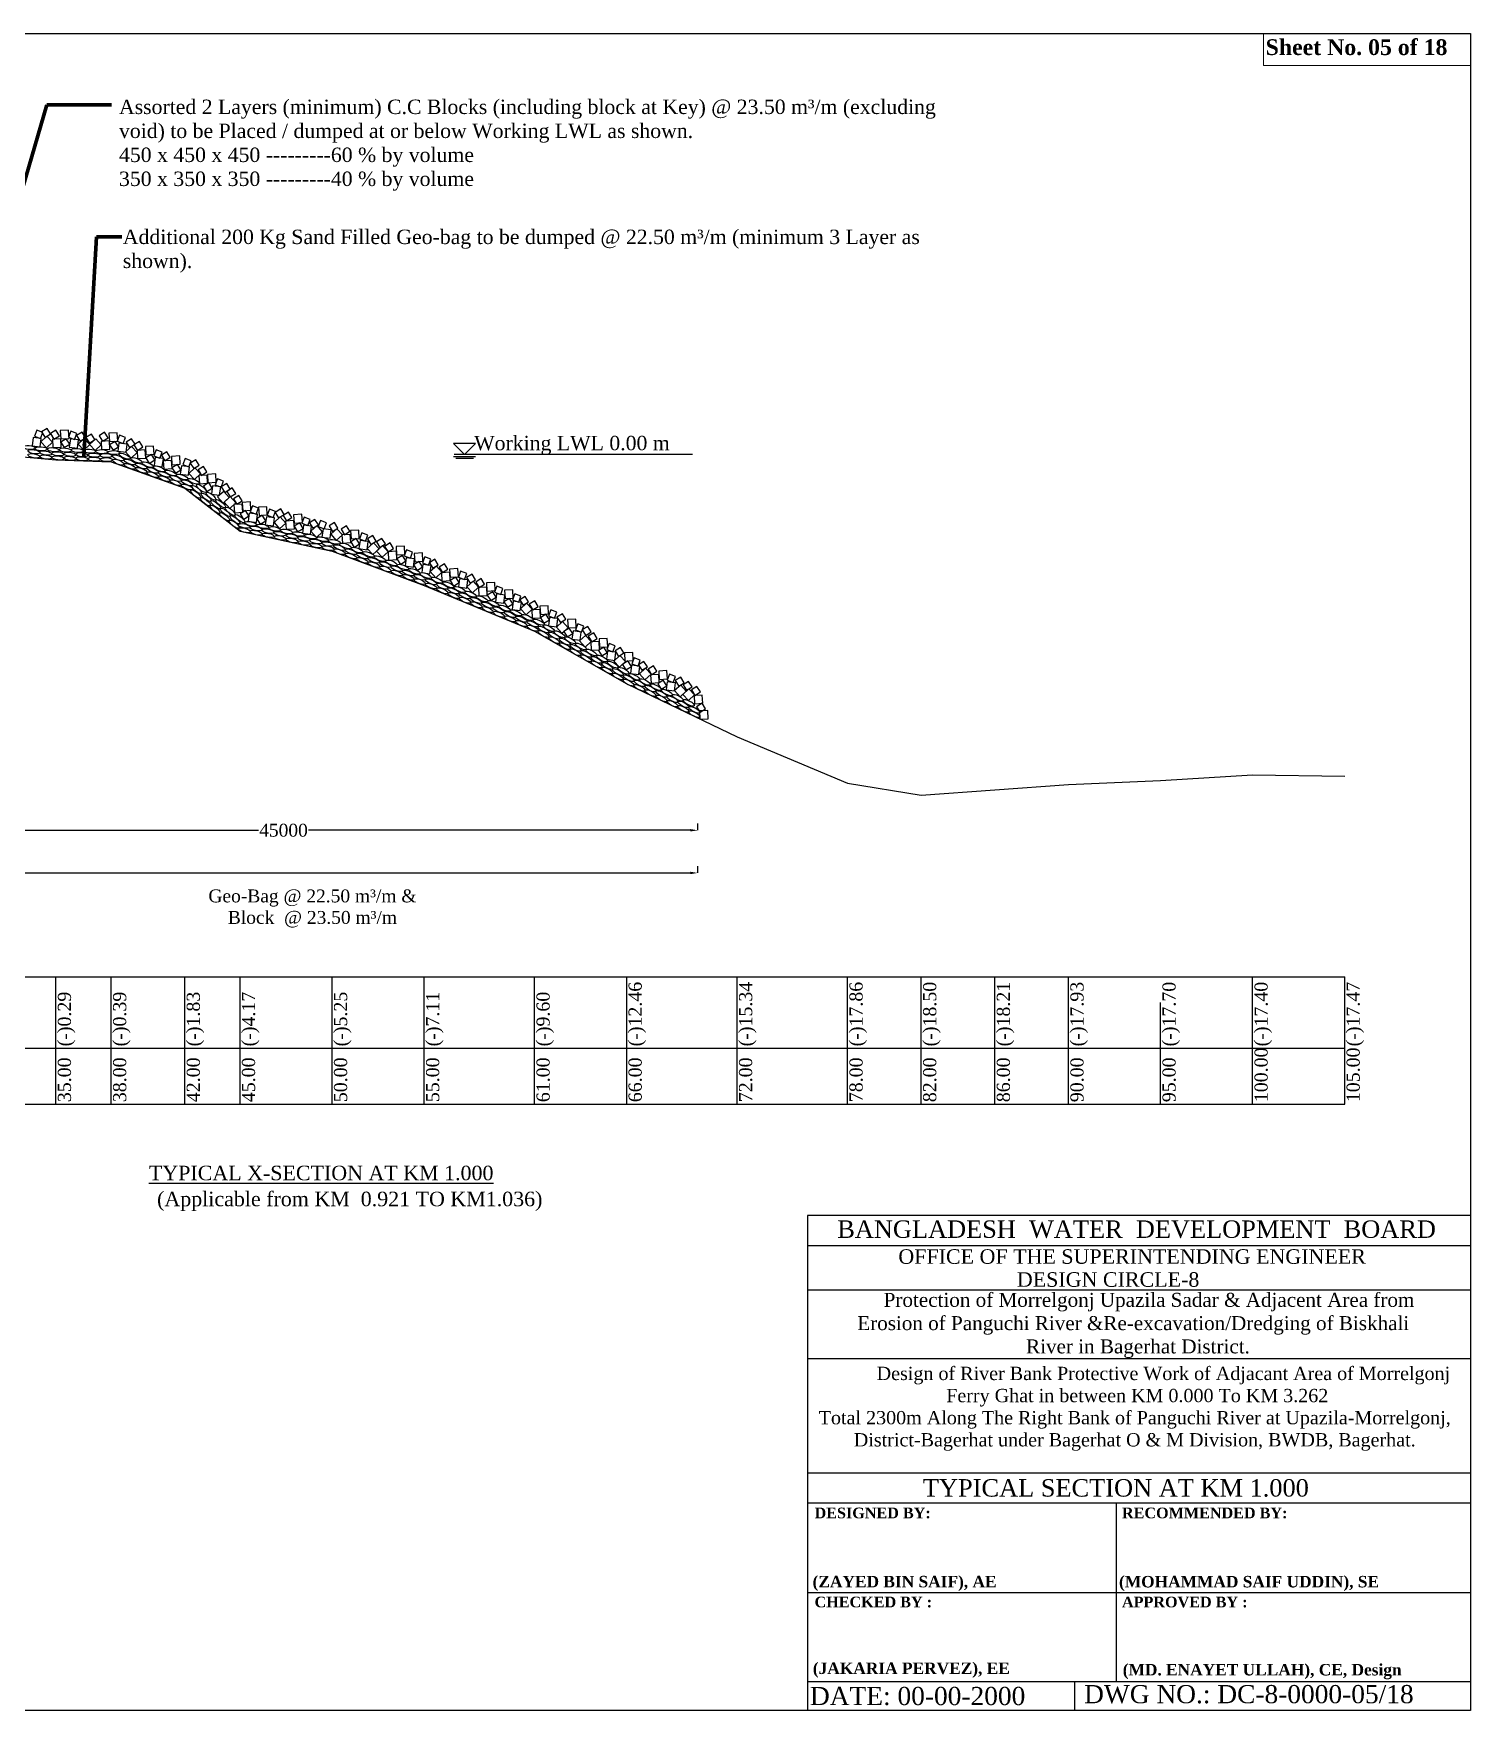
# Model space of a CAD drawing. Header units: metres. Extents: x -2434 to 11656, y -15288 to 8109.
# Drawn here: x 919.9 to 998, y -14125.7 to -14034.6 of the extents above; entities that cross this region are included whole.
import ezdxf
from ezdxf.enums import TextEntityAlignment as Align

# ---------------------------------------------------------------- set-up
doc = ezdxf.new("R2010")
doc.units = ezdxf.units.M
doc.layers.add('LINE', color=7, linetype='Continuous')
doc.styles.add('Kazi_T_H', font='timesbd.ttf')
doc.styles.get("Standard").update_dxf_attribs({"font": 'times.ttf'})
doc.dimstyles.get("Standard").update_dxf_attribs({"dimtxt": 0.5, "dimasz": 0.4075, "dimexe": 0.364, "dimexo": 0.219, "dimgap": 0.09, "dimtad": 0, "dimdec": 0, "dimlfac": 1000, "dimzin": 0, "dimdsep": 46, "dimtxsty": 'Standard', "dimcen": 0.09, "dimadec": 0, "dimazin": 0, "dimtfac": 1, "dimtdec": 0, "dimtofl": 0, "dimtmove": 0, "dimatfit": 3, "dimfxl": 1, "dimtolj": 1, "dimtzin": 0, "dimarcsym": 0})

# ---------------------------------------------------------------- blocks, each defined once
blk = doc.blocks.new('*D518')
at = {"color": 0, "lineweight": -2, "ltscale": 0.5}
for p, q in [((911.009, -14077.996), (911.009, -14077.482)), ((911.416, -14077.846), (932.153, -14077.846)), ((955.601, -14077.846), (934.864, -14077.846)), ((956.009, -14077.846), (956.009, -14077.482))]:
    blk.add_line(p, q, dxfattribs=at)
at = {"color": 0, "linetype": 'Continuous', "lineweight": -3, "ltscale": 0.5}
for points in [[(911.416, -14077.778), (911.416, -14077.913), (911.009, -14077.846)], [(955.601, -14077.778), (955.601, -14077.913), (956.009, -14077.846)]]:
    blk.add_solid(points, dxfattribs=at)
at = {"layer": 'Defpoints', "color": 0, "linetype": 'Continuous', "lineweight": -3, "ltscale": 0.5}
for p in [(956.009, -14077.846), (956.009, -14077.846), (911.009, -14083.544)]:
    blk.add_point(p, dxfattribs=at)
at = {"color": 0, "linetype": 'Continuous', "lineweight": -3, "ltscale": 0.5, "insert": (933.509, -14077.846), "char_height": 0.7, "attachment_point": 5}
blk.add_mtext('\\A1;45000', dxfattribs=at)
blk = doc.blocks.new('*D520')
at = {"color": 0, "lineweight": -2, "ltscale": 0.5}
for p, q in [((909.659, -14080.313), (909.659, -14079.799)), ((956.009, -14080.163), (956.009, -14079.799)), ((910.066, -14080.163), (955.601, -14080.163))]:
    blk.add_line(p, q, dxfattribs=at)
at = {"color": 0, "linetype": 'Continuous', "lineweight": -3, "ltscale": 0.5}
for points in [[(910.066, -14080.095), (910.066, -14080.231), (909.659, -14080.163)], [(955.601, -14080.095), (955.601, -14080.231), (956.009, -14080.163)]]:
    blk.add_solid(points, dxfattribs=at)
at = {"layer": 'Defpoints', "color": 0, "linetype": 'Continuous', "lineweight": -3, "ltscale": 0.5}
for p in [(956.009, -14080.163), (956.009, -14080.163), (909.659, -14086.207)]:
    blk.add_point(p, dxfattribs=at)
at = {"color": 0, "linetype": 'Continuous', "lineweight": -3, "ltscale": 0.5, "insert": (935.082, -14082.096), "char_height": 0.7, "attachment_point": 5}
blk.add_mtext('\\A1;Geo-Bag @ 22.50 m³/m &\\PBlock  @ 23.50 m³/m', dxfattribs=at)

msp = doc.modelspace()

# ---------------------------------------------------------------- linework, layer by layer
at = {"color": 0, "linetype": 'Continuous', "lineweight": -3, "ltscale": 0.5}
for p, q in [((943.346092, -14057.434087), (942.746092, -14056.834087)), ((943.946092, -14056.834087), (942.746092, -14056.834087)), ((943.346092, -14057.434087), (943.946092, -14056.834087)), ((918.15161, -14057.448087), (921.15161, -14057.728087)), ((921.15161, -14057.728087), (924.15161, -14057.828087)), ((924.15161, -14057.828087), (928.15161, -14059.264087)), ((942.746092, -14057.534087), (943.946092, -14057.534087)), ((955.71998, -14057.434087), (942.775311, -14057.434087)), ((942.866092, -14057.634087), (943.826092, -14057.634087)), ((928.15161, -14059.264087), (931.15161, -14061.604087)), ((931.15161, -14061.604087), (936.15161, -14062.684087)), ((936.15161, -14062.684087), (941.15161, -14064.544087)), ((941.15161, -14064.544087), (947.15161, -14067.034087)), ((947.15161, -14067.034087), (952.15161, -14069.894087)), ((952.15161, -14069.894087), (958.15161, -14072.774087)), ((958.15161, -14072.774087), (964.15161, -14075.294087)), ((964.15161, -14075.294087), (968.15161, -14075.934087)), ((976.15161, -14075.364087), (981.15161, -14075.134087)), ((981.15161, -14075.134087), (986.15161, -14074.834087)), ((986.15161, -14074.834087), (991.15161, -14074.904087)), ((968.15161, -14075.934087), (972.15161, -14075.644087)), ((972.15161, -14075.644087), (976.15161, -14075.364087))]:
    msp.add_line(p, q, dxfattribs=at)
at = {"color": 0, "lineweight": -2}
for p, q in [((881.119754, -14085.810538), (991.15161, -14085.810538)), ((921.15161, -14092.714953), (921.15161, -14085.810538)), ((924.15161, -14092.714953), (924.15161, -14085.810538)), ((928.15161, -14092.714953), (928.15161, -14085.810538)), ((931.15161, -14092.714953), (931.15161, -14085.810538)), ((936.15161, -14092.714953), (936.15161, -14085.810538)), ((941.15161, -14092.714953), (941.15161, -14085.810538)), ((947.15161, -14092.714953), (947.15161, -14085.810538)), ((952.15161, -14092.714953), (952.15161, -14085.810538)), ((958.15161, -14092.714953), (958.15161, -14085.810538)), ((964.15161, -14092.714953), (964.15161, -14085.810538)), ((968.15161, -14092.714953), (968.15161, -14085.810538)), ((972.15161, -14092.714953), (972.15161, -14085.810538)), ((976.15161, -14092.714953), (976.15161, -14085.810538)), ((986.15161, -14092.714953), (986.15161, -14085.810538)), ((991.15161, -14092.714953), (991.15161, -14085.810538)), ((981.15161, -14092.714953), (981.15161, -14087.195753)), ((871.806032, -14089.684087), (991.15161, -14089.684087)), ((871.806032, -14092.714953), (991.15161, -14092.714953))]:
    msp.add_line(p, q, dxfattribs=at)
at = {"color": 0, "linetype": 'Continuous', "lineweight": -3, "ltscale": 0.5}
for points in [[(919.987806, -14056.432483), (920.314404, -14056.558316), (920.440237, -14056.231719), (920.11364, -14056.105885), (919.987806, -14056.432483)], [(920.558482, -14056.502201), (920.855005, -14056.316261), (920.669064, -14056.019737), (920.372541, -14056.205678), (920.558482, -14056.502201)], [(921.03762, -14056.594722), (921.334144, -14056.408782), (921.148203, -14056.112258), (920.85168, -14056.298199), (921.03762, -14056.594722)], [(921.409472, -14056.580856), (921.858778, -14056.555869), (921.833791, -14056.106563), (921.384486, -14056.13155), (921.409472, -14056.580856)], [(921.839325, -14056.485885), (922.165922, -14056.611719), (922.291756, -14056.285121), (921.965158, -14056.159288), (921.839325, -14056.485885)], [(920.354123, -14056.564261), (919.907936, -14056.505801), (919.849476, -14056.951987), (920.295663, -14057.010447), (920.354123, -14056.564261)], [(920.966539, -14056.768324), (920.663051, -14056.436066), (920.330793, -14056.739554), (920.634281, -14057.071812), (920.966539, -14056.768324)], [(920.983405, -14057.052846), (921.432711, -14057.027859), (921.407724, -14056.578553), (920.958418, -14056.60354), (920.983405, -14057.052846)], [(921.60214, -14057.054876), (921.898664, -14056.868936), (921.712723, -14056.572412), (921.4162, -14056.758353), (921.60214, -14057.054876)], [(922.379393, -14056.637425), (921.933207, -14056.578965), (921.874747, -14057.025152), (922.320933, -14057.083612), (922.379393, -14056.637425)], [(922.459451, -14056.703933), (922.755974, -14056.517992), (922.570034, -14056.221469), (922.27351, -14056.407409), (922.459451, -14056.703933)], [(922.988455, -14056.895492), (922.684967, -14056.563234), (922.352709, -14056.866721), (922.656197, -14057.198979), (922.988455, -14056.895492)], [(922.966199, -14056.80794), (923.262723, -14056.621999), (923.076782, -14056.325476), (922.780259, -14056.511416), (922.966199, -14056.80794)], [(923.613052, -14056.914284), (923.309565, -14056.582026), (922.977307, -14056.885513), (923.280794, -14057.217771), (923.613052, -14056.914284)], [(923.682457, -14056.707047), (923.978981, -14056.521107), (923.79304, -14056.224583), (923.496517, -14056.410524), (923.682457, -14056.707047)], [(923.628242, -14057.165171), (924.077548, -14057.140184), (924.052561, -14056.690878), (923.603255, -14056.715865), (923.628242, -14057.165171)], [(924.055986, -14056.726815), (924.505292, -14056.701828), (924.480305, -14056.252523), (924.030999, -14056.27751), (924.055986, -14056.726815)], [(924.248654, -14057.200836), (924.545177, -14057.014896), (924.359237, -14056.718372), (924.062713, -14056.904313), (924.248654, -14057.200836)], [(924.477216, -14056.71356), (924.803813, -14056.839393), (924.929647, -14056.512796), (924.603049, -14056.386962), (924.477216, -14056.71356)], [(925.017284, -14056.865099), (924.571098, -14056.806639), (924.512638, -14057.252826), (924.958824, -14057.311286), (925.017284, -14056.865099)], [(925.563032, -14057.320171), (925.259545, -14056.987913), (924.927287, -14057.2914), (925.230774, -14057.623658), (925.563032, -14057.320171)], [(925.149637, -14057.056117), (925.44616, -14056.870177), (925.26022, -14056.573654), (924.963696, -14056.759594), (925.149637, -14057.056117)], [(925.573029, -14057.206358), (925.869553, -14057.020418), (925.683612, -14056.723895), (925.387089, -14056.909835), (925.573029, -14057.206358)], [(926.0325, -14057.443927), (926.481806, -14057.41894), (926.456819, -14056.969635), (926.007514, -14056.994622), (926.0325, -14057.443927)], [(925.579666, -14057.655504), (926.028972, -14057.630517), (926.003985, -14057.181211), (925.554679, -14057.206198), (925.579666, -14057.655504)], [(926.221187, -14057.911421), (926.51771, -14057.72548), (926.33177, -14057.428957), (926.035246, -14057.614897), (926.221187, -14057.911421)], [(926.461099, -14057.497087), (926.787697, -14057.62292), (926.91353, -14057.296323), (926.586933, -14057.170489), (926.461099, -14057.497087)], [(926.985266, -14057.649364), (926.53908, -14057.590904), (926.48062, -14058.037091), (926.926806, -14058.095551), (926.985266, -14057.649364)], [(927.060196, -14057.768092), (927.356719, -14057.582151), (927.170779, -14057.285628), (926.874255, -14057.471568), (927.060196, -14057.768092)], [(927.005337, -14058.224226), (927.454642, -14058.199239), (927.429655, -14057.749934), (926.98035, -14057.774921), (927.005337, -14058.224226)], [(927.445924, -14057.983779), (927.89523, -14057.958792), (927.870243, -14057.509487), (927.420937, -14057.534474), (927.445924, -14057.983779)], [(927.634611, -14058.451273), (927.931134, -14058.265332), (927.745193, -14057.968809), (927.44867, -14058.154749), (927.634611, -14058.451273)], [(928.041595, -14057.97734), (928.368192, -14058.103174), (928.494026, -14057.776576), (928.167428, -14057.650743), (928.041595, -14057.97734)], [(928.631551, -14058.196669), (928.928074, -14058.010728), (928.742134, -14057.714205), (928.44561, -14057.900146), (928.631551, -14058.196669)], [(928.407911, -14058.109118), (927.961725, -14058.050658), (927.903265, -14058.496845), (928.349451, -14058.555305), (928.407911, -14058.109118)], [(929.002244, -14058.485893), (928.698757, -14058.153635), (928.366498, -14058.457122), (928.669986, -14058.78938), (929.002244, -14058.485893)], [(929.052727, -14058.56364), (929.349251, -14058.377699), (929.16331, -14058.081176), (928.866787, -14058.267117), (929.052727, -14058.56364)], [(928.94019, -14059.020147), (929.389496, -14058.99516), (929.364509, -14058.545855), (928.915203, -14058.570842), (928.94019, -14059.020147)], [(929.405059, -14058.963926), (929.854365, -14058.938939), (929.829378, -14058.489633), (929.380072, -14058.51462), (929.405059, -14058.963926)], [(929.80057, -14059.074299), (930.127168, -14059.200132), (930.253001, -14058.873535), (929.926404, -14058.747701), (929.80057, -14059.074299)], [(929.342045, -14059.440554), (929.638569, -14059.254613), (929.452628, -14058.95809), (929.156105, -14059.14403), (929.342045, -14059.440554)], [(930.100105, -14059.189399), (929.653918, -14059.130939), (929.595458, -14059.577126), (930.041645, -14059.635585), (930.100105, -14059.189399)], [(930.565338, -14059.767909), (930.26185, -14059.435651), (929.929592, -14059.739139), (930.23308, -14060.071397), (930.565338, -14059.767909)], [(930.318003, -14059.492915), (930.614526, -14059.306974), (930.428586, -14059.010451), (930.132062, -14059.196391), (930.318003, -14059.492915)], [(930.922637, -14060.053747), (930.61915, -14059.721489), (930.286892, -14060.024976), (930.590379, -14060.357234), (930.922637, -14060.053747)], [(930.617092, -14059.728698), (930.913616, -14059.542757), (930.727675, -14059.246234), (930.431152, -14059.432174), (930.617092, -14059.728698)], [(930.976593, -14060.136291), (931.273117, -14059.950351), (931.087176, -14059.653827), (930.790653, -14059.839768), (930.976593, -14060.136291)], [(930.843937, -14060.596188), (931.293243, -14060.571201), (931.268256, -14060.121896), (930.81895, -14060.146883), (930.843937, -14060.596188)], [(931.336568, -14060.956573), (931.633092, -14060.770633), (931.447151, -14060.474109), (931.150628, -14060.66005), (931.336568, -14060.956573)], [(931.293717, -14060.482553), (931.743022, -14060.457566), (931.718035, -14060.00826), (931.26873, -14060.033247), (931.293717, -14060.482553)], [(932.097295, -14060.670585), (931.651108, -14060.612125), (931.592648, -14061.058312), (932.038835, -14061.116772), (932.097295, -14060.670585)], [(931.706563, -14060.540947), (932.033161, -14060.66678), (932.158994, -14060.340183), (931.832397, -14060.214349), (931.706563, -14060.540947)], [(932.181362, -14060.740277), (932.630668, -14060.71529), (932.605681, -14060.265984), (932.156375, -14060.290971), (932.181362, -14060.740277)], [(932.624702, -14060.734359), (932.951299, -14060.860193), (933.077133, -14060.533595), (932.750535, -14060.407762), (932.624702, -14060.734359)], [(933.246274, -14060.869522), (933.542797, -14060.683582), (933.356857, -14060.387058), (933.060333, -14060.572999), (933.246274, -14060.869522)], [(933.673318, -14061.039065), (933.969841, -14060.853124), (933.783901, -14060.556601), (933.487378, -14060.742541), (933.673318, -14061.039065)], [(934.086127, -14061.154783), (934.535433, -14061.129796), (934.510446, -14060.680491), (934.06114, -14060.705478), (934.086127, -14061.154783)], [(932.247058, -14061.21335), (932.543581, -14061.027409), (932.357641, -14060.730886), (932.061117, -14060.916826), (932.247058, -14061.21335)], [(933.025388, -14060.867858), (932.579202, -14060.809398), (932.520742, -14061.255584), (932.966928, -14061.314044), (933.025388, -14060.867858)], [(933.630739, -14061.157026), (933.327251, -14060.824768), (932.994993, -14061.128255), (933.298481, -14061.460513), (933.630739, -14061.157026)], [(933.649042, -14061.495624), (934.098348, -14061.470637), (934.073361, -14061.021331), (933.624055, -14061.046318), (933.649042, -14061.495624)], [(934.278795, -14061.628804), (934.575319, -14061.442864), (934.389378, -14061.14634), (934.092855, -14061.332281), (934.278795, -14061.628804)], [(934.498734, -14061.169061), (934.825332, -14061.294895), (934.951165, -14060.968297), (934.624568, -14060.842464), (934.498734, -14061.169061)], [(935.038803, -14061.320601), (934.592616, -14061.262141), (934.534157, -14061.708328), (934.980343, -14061.766788), (935.038803, -14061.320601)], [(935.107845, -14061.435885), (935.404368, -14061.249945), (935.218428, -14060.953421), (934.921904, -14061.139362), (935.107845, -14061.435885)], [(935.636849, -14061.627444), (935.333361, -14061.295186), (935.001103, -14061.598673), (935.304591, -14061.930931), (935.636849, -14061.627444)], [(935.387499, -14061.348963), (935.714096, -14061.474796), (935.83993, -14061.148199), (935.513332, -14061.022365), (935.387499, -14061.348963)], [(936.10147, -14061.531949), (935.655284, -14061.473489), (935.596824, -14061.919676), (936.04301, -14061.978136), (936.10147, -14061.531949)], [(936.169003, -14061.610057), (936.465527, -14061.424116), (936.279586, -14061.127593), (935.983063, -14061.313533), (936.169003, -14061.610057)], [(936.709335, -14061.792905), (936.405848, -14061.460647), (936.07359, -14061.764134), (936.377077, -14062.096393), (936.709335, -14061.792905)], [(936.824318, -14061.786776), (937.120842, -14061.600836), (936.934901, -14061.304312), (936.638378, -14061.490253), (936.824318, -14061.786776)], [(937.176895, -14062.012706), (937.626201, -14061.987719), (937.601214, -14061.538414), (937.151908, -14061.5634), (937.176895, -14062.012706)], [(936.711781, -14062.243284), (937.161087, -14062.218297), (937.1361, -14061.768991), (936.686794, -14061.793978), (936.711781, -14062.243284)], [(937.348845, -14062.474525), (937.645369, -14062.288584), (937.459428, -14061.992061), (937.162905, -14062.178001), (937.348845, -14062.474525)], [(938.114708, -14062.158574), (937.668521, -14062.100114), (937.610061, -14062.546301), (938.056248, -14062.604761), (938.114708, -14062.158574)], [(937.632424, -14062.015263), (937.959021, -14062.141096), (938.084855, -14061.814499), (937.758257, -14061.688665), (937.632424, -14062.015263)], [(938.698382, -14062.558921), (938.394895, -14062.226662), (938.062637, -14062.53015), (938.366124, -14062.862408), (938.698382, -14062.558921)], [(938.253927, -14062.316727), (938.550451, -14062.130786), (938.36451, -14061.834263), (938.067987, -14062.020203), (938.253927, -14062.316727)], [(938.744903, -14062.474111), (939.041427, -14062.28817), (938.855486, -14061.991647), (938.558963, -14062.177587), (938.744903, -14062.474111)], [(939.196507, -14062.712529), (938.893019, -14062.380271), (938.560761, -14062.683758), (938.864249, -14063.016016), (939.196507, -14062.712529)], [(939.188615, -14062.718682), (939.485139, -14062.532741), (939.299198, -14062.236218), (939.002675, -14062.422158), (939.188615, -14062.718682)], [(939.654682, -14062.885126), (940.103988, -14062.860139), (940.079001, -14062.410833), (939.629695, -14062.43582), (939.654682, -14062.885126)], [(939.217597, -14063.162868), (939.666903, -14063.137881), (939.641916, -14062.688576), (939.19261, -14062.713562), (939.217597, -14063.162868)], [(939.857051, -14063.401281), (940.153574, -14063.215341), (939.967633, -14062.918817), (939.67111, -14063.104758), (939.857051, -14063.401281)], [(940.072439, -14062.940808), (940.399037, -14063.066642), (940.52487, -14062.740044), (940.198273, -14062.614211), (940.072439, -14062.940808)], [(940.625202, -14063.097198), (940.179015, -14063.038738), (940.120555, -14063.484924), (940.566742, -14063.543384), (940.625202, -14063.097198)], [(940.765384, -14063.726892), (941.061908, -14063.540951), (940.875967, -14063.244428), (940.579444, -14063.430368), (940.765384, -14063.726892)], [(940.637295, -14063.253819), (941.086601, -14063.228832), (941.061614, -14062.779526), (940.612308, -14062.804513), (940.637295, -14063.253819)], [(941.524913, -14063.461498), (941.078726, -14063.403038), (941.020267, -14063.849224), (941.466453, -14063.907684), (941.524913, -14063.461498)], [(941.052971, -14063.317309), (941.379568, -14063.443142), (941.505402, -14063.116545), (941.178804, -14062.990711), (941.052971, -14063.317309)], [(941.622504, -14063.606447), (941.919027, -14063.420507), (941.733087, -14063.123983), (941.436563, -14063.309924), (941.622504, -14063.606447)], [(942.142664, -14063.847811), (942.439187, -14063.661871), (942.253247, -14063.365347), (941.956723, -14063.551288), (942.142664, -14063.847811)], [(942.118223, -14063.822717), (941.814736, -14063.490459), (941.482478, -14063.793947), (941.785965, -14064.126205), (942.118223, -14063.822717)], [(942.118388, -14064.304371), (942.567694, -14064.279384), (942.542707, -14063.830078), (942.093401, -14063.855065), (942.118388, -14064.304371)], [(942.559545, -14064.102502), (943.00885, -14064.077515), (942.983864, -14063.628209), (942.534558, -14063.653196), (942.559545, -14064.102502)], [(942.752213, -14064.576523), (943.048736, -14064.390582), (942.862796, -14064.094059), (942.566272, -14064.28), (942.752213, -14064.576523)], [(943.006522, -14064.087473), (943.33312, -14064.213307), (943.458953, -14063.886709), (943.132356, -14063.760876), (943.006522, -14064.087473)], [(943.523238, -14064.237032), (943.077052, -14064.178572), (943.018592, -14064.624758), (943.464778, -14064.683218), (943.523238, -14064.237032)], [(943.642339, -14064.416978), (943.938862, -14064.231037), (943.752921, -14063.934514), (943.456398, -14064.120454), (943.642339, -14064.416978)], [(944.10835, -14064.645874), (943.804863, -14064.313616), (943.472605, -14064.617104), (943.776092, -14064.949362), (944.10835, -14064.645874)], [(944.138179, -14064.656259), (944.434702, -14064.470319), (944.248762, -14064.173795), (943.952238, -14064.359736), (944.138179, -14064.656259)], [(944.126084, -14065.108633), (944.575389, -14065.083646), (944.550402, -14064.63434), (944.101097, -14064.659327), (944.126084, -14065.108633)], [(944.561372, -14064.851592), (945.010678, -14064.826605), (944.985691, -14064.3773), (944.536385, -14064.402287), (944.561372, -14064.851592)], [(944.763741, -14065.367748), (945.060264, -14065.181808), (944.874324, -14064.885284), (944.5778, -14065.071225), (944.763741, -14065.367748)], [(944.979129, -14064.907275), (945.305727, -14065.033109), (945.43156, -14064.706511), (945.104963, -14064.580678), (944.979129, -14064.907275)], [(945.531892, -14065.063665), (945.085706, -14065.005205), (945.027246, -14065.451391), (945.473432, -14065.509851), (945.531892, -14065.063665)], [(945.66932, -14065.729236), (945.965844, -14065.543295), (945.779903, -14065.246772), (945.48338, -14065.432712), (945.66932, -14065.729236)], [(945.541231, -14065.256163), (945.990537, -14065.231176), (945.96555, -14064.78187), (945.516244, -14064.806857), (945.541231, -14065.256163)], [(945.956907, -14065.319653), (946.283504, -14065.445487), (946.409338, -14065.118889), (946.08274, -14064.993056), (945.956907, -14065.319653)], [(946.523446, -14065.623757), (946.819969, -14065.437817), (946.634029, -14065.141294), (946.337505, -14065.327234), (946.523446, -14065.623757)], [(946.428849, -14065.463842), (945.982662, -14065.405382), (945.924202, -14065.851568), (946.370389, -14065.910028), (946.428849, -14065.463842)], [(947.019165, -14065.840028), (946.715678, -14065.50777), (946.38342, -14065.811257), (946.686907, -14066.143515), (947.019165, -14065.840028)], [(947.043606, -14065.865121), (947.340129, -14065.679181), (947.154189, -14065.382658), (946.857665, -14065.568598), (947.043606, -14065.865121)], [(947.01933, -14066.321681), (947.468635, -14066.296694), (947.443648, -14065.847388), (946.994343, -14065.872375), (947.01933, -14066.321681)], [(947.460487, -14066.119812), (947.909792, -14066.094825), (947.884805, -14065.64552), (947.4355, -14065.670507), (947.460487, -14066.119812)], [(947.653155, -14066.593833), (947.949678, -14066.407893), (947.763737, -14066.111369), (947.467214, -14066.29731), (947.653155, -14066.593833)], [(947.895848, -14066.193121), (948.222445, -14066.318954), (948.348279, -14065.992357), (948.021681, -14065.866523), (947.895848, -14066.193121)], [(948.550825, -14066.564864), (948.847348, -14066.378924), (948.661408, -14066.082401), (948.364885, -14066.268341), (948.550825, -14066.564864)], [(948.412564, -14066.342679), (947.966377, -14066.284219), (947.907917, -14066.730406), (948.354104, -14066.788866), (948.412564, -14066.342679)], [(948.964982, -14066.839859), (948.661494, -14066.507601), (948.329236, -14066.811088), (948.632724, -14067.143346), (948.964982, -14066.839859)], [(948.924401, -14067.339807), (949.220924, -14067.153866), (949.034984, -14066.857343), (948.73846, -14067.043283), (948.924401, -14067.339807)], [(948.965289, -14066.849629), (949.414594, -14066.824643), (949.389607, -14066.375337), (948.940302, -14066.400324), (948.965289, -14066.849629)], [(949.683929, -14067.074413), (949.237743, -14067.015953), (949.179283, -14067.462139), (949.625469, -14067.520599), (949.683929, -14067.074413)], [(949.363839, -14066.95588), (949.690437, -14067.081714), (949.81627, -14066.755116), (949.489673, -14066.629283), (949.363839, -14066.95588)], [(949.922474, -14067.255135), (950.218998, -14067.069195), (950.033057, -14066.772671), (949.736534, -14066.958612), (949.922474, -14067.255135)], [(950.22299, -14067.588893), (949.919502, -14067.256635), (949.587244, -14067.560122), (949.890732, -14067.89238), (950.22299, -14067.588893)], [(950.251622, -14067.604965), (950.548145, -14067.419025), (950.362204, -14067.122501), (950.065681, -14067.308442), (950.251622, -14067.604965)], [(950.227346, -14068.061525), (950.676651, -14068.036538), (950.651664, -14067.587232), (950.202359, -14067.612219), (950.227346, -14068.061525)], [(950.799078, -14068.372613), (951.095601, -14068.186673), (950.909661, -14067.890149), (950.613137, -14068.07609), (950.799078, -14068.372613)], [(950.673953, -14067.902295), (951.123259, -14067.877308), (951.098272, -14067.428002), (950.648966, -14067.452989), (950.673953, -14067.902295)], [(951.067878, -14068.021441), (951.394475, -14068.147274), (951.520309, -14067.820677), (951.193711, -14067.694843), (951.067878, -14068.021441)], [(951.70573, -14068.398034), (952.002253, -14068.212093), (951.816313, -14067.91557), (951.51979, -14068.10151), (951.70573, -14068.398034)], [(951.556451, -14068.16787), (951.110264, -14068.10941), (951.051805, -14068.555597), (951.497991, -14068.614056), (951.556451, -14068.16787)], [(952.087313, -14068.68351), (951.783825, -14068.351252), (951.451567, -14068.654739), (951.755055, -14068.986997), (952.087313, -14068.68351)], [(952.110818, -14069.128235), (952.407341, -14068.942295), (952.221401, -14068.645771), (951.924878, -14068.831712), (952.110818, -14069.128235)], [(952.057337, -14068.653129), (952.506643, -14068.628142), (952.481656, -14068.178836), (952.03235, -14068.203823), (952.057337, -14068.653129)], [(952.860673, -14068.936678), (952.414486, -14068.878218), (952.356026, -14069.324404), (952.802213, -14069.382864), (952.860673, -14068.936678)], [(952.43843, -14068.802866), (952.765027, -14068.9287), (952.890861, -14068.602102), (952.564263, -14068.476269), (952.43843, -14068.802866)], [(952.977853, -14069.151173), (953.274377, -14068.965232), (953.088436, -14068.668709), (952.791913, -14068.854649), (952.977853, -14069.151173)], [(953.498013, -14069.392537), (953.794537, -14069.206596), (953.608596, -14068.910073), (953.312073, -14069.096013), (953.498013, -14069.392537)], [(953.473573, -14069.367443), (953.170085, -14069.035185), (952.837827, -14069.338672), (953.141315, -14069.67093), (953.473573, -14069.367443)], [(953.473737, -14069.849096), (953.923043, -14069.824109), (953.898056, -14069.374803), (953.44875, -14069.39979), (953.473737, -14069.849096)], [(954.028542, -14070.177114), (954.325066, -14069.991173), (954.139125, -14069.69465), (953.842602, -14069.88059), (954.028542, -14070.177114)], [(953.914894, -14069.647227), (954.3642, -14069.622241), (954.339213, -14069.172935), (953.889907, -14069.197922), (953.914894, -14069.647227)], [(954.800171, -14069.831528), (954.353984, -14069.773068), (954.295524, -14070.219255), (954.741711, -14070.277715), (954.800171, -14069.831528)], [(954.342769, -14069.685657), (954.669366, -14069.81149), (954.7952, -14069.484893), (954.468602, -14069.359059), (954.342769, -14069.685657)], [(954.974359, -14070.012882), (955.270883, -14069.826942), (955.084942, -14069.530418), (954.788419, -14069.716359), (954.974359, -14070.012882)], [(955.402392, -14070.23685), (955.698915, -14070.05091), (955.512974, -14069.754386), (955.216451, -14069.940327), (955.402392, -14070.23685)], [(955.388516, -14070.287877), (955.085029, -14069.955619), (954.752771, -14070.259106), (955.056258, -14070.591364), (955.388516, -14070.287877)], [(955.831471, -14070.490587), (955.527984, -14070.158329), (955.195726, -14070.461816), (955.499213, -14070.794074), (955.831471, -14070.490587)], [(955.855912, -14070.515681), (956.152435, -14070.32974), (955.966495, -14070.033217), (955.669971, -14070.219157), (955.855912, -14070.515681)], [(955.831636, -14070.97224), (956.280942, -14070.947253), (956.255955, -14070.497947), (955.806649, -14070.522934), (955.831636, -14070.97224)], [(956.134054, -14071.429092), (956.430578, -14071.243151), (956.244637, -14070.946628), (955.948114, -14071.132569), (956.134054, -14071.429092)], [(956.132026, -14071.810326), (956.581332, -14071.785339), (956.556345, -14071.336034), (956.107039, -14071.361021), (956.132026, -14071.810326)]]:
    msp.add_lwpolyline(points, dxfattribs=at)
for centre, major_axis in [((919.68801, -14057.047827), (0.331616, -0.02749)), ((920.340143, -14057.12246), (0.332477, -0.013551)), ((921.005035, -14057.169184), (0.331221, -0.031904)), ((921.658013, -14057.190771), (0.331221, -0.031904)), ((919.943746, -14057.501928), (0.328144, -0.055192)), ((919.955122, -14057.279721), (0.328144, -0.055192)), ((920.599238, -14057.350791), (0.328144, -0.055192)), ((920.601633, -14057.568642), (0.331221, -0.031904)), ((921.251495, -14057.399257), (0.331221, -0.031904)), ((921.260359, -14057.619742), (0.331221, -0.031904)), ((921.904473, -14057.420844), (0.331221, -0.031904)), ((921.913337, -14057.641329), (0.331221, -0.031904)), ((922.312547, -14057.213192), (0.331221, -0.031904)), ((922.559008, -14057.443265), (0.331221, -0.031904)), ((922.567871, -14057.66375), (0.331221, -0.031904)), ((922.972111, -14057.252353), (0.332469, -0.013749)), ((923.218572, -14057.465999), (0.332469, -0.013749)), ((923.227435, -14057.686484), (0.332469, -0.013749)), ((923.638501, -14057.276025), (0.332469, -0.013749)), ((923.884961, -14057.489672), (0.332469, -0.013749)), ((923.893825, -14057.710157), (0.332469, -0.013749)), ((924.294405, -14057.33011), (0.332469, -0.013749)), ((924.531404, -14057.612017), (0.310284, -0.120202)), ((924.534771, -14057.847836), (0.310284, -0.120202)), ((924.887562, -14057.524358), (0.310284, -0.120202)), ((925.157255, -14057.835624), (0.310284, -0.120202)), ((925.157974, -14058.071277), (0.310284, -0.120202)), ((925.513413, -14057.747965), (0.310284, -0.120202)), ((925.779394, -14058.060743), (0.310284, -0.120202)), ((926.133755, -14057.984712), (0.310284, -0.120202)), ((925.782867, -14058.294571), (0.310284, -0.120202)), ((926.402251, -14058.285393), (0.310284, -0.120202)), ((926.407041, -14058.52214), (0.310284, -0.120202)), ((926.756612, -14058.209362), (0.310284, -0.120202)), ((927.027862, -14058.508634), (0.310284, -0.120202)), ((927.031574, -14058.744339), (0.310284, -0.120202)), ((927.382223, -14058.432604), (0.310284, -0.120202)), ((927.651677, -14058.733075), (0.310284, -0.120202)), ((927.654192, -14058.96659), (0.310284, -0.120202)), ((928.006038, -14058.657045), (0.310284, -0.120202)), ((928.272259, -14058.967216), (0.310284, -0.120202)), ((928.62662, -14058.891185), (0.310284, -0.120202)), ((928.275612, -14059.200887), (0.310284, -0.120202)), ((928.74506, -14059.583334), (0.260113, -0.207524)), ((928.791166, -14059.331828), (0.260113, -0.207524)), ((929.057506, -14059.275092), (0.260113, -0.207524)), ((929.26744, -14059.99686), (0.260113, -0.207524)), ((929.303368, -14059.751769), (0.260113, -0.207524)), ((929.569708, -14059.695033), (0.260113, -0.207524)), ((929.790659, -14060.402408), (0.260113, -0.207524)), ((929.827904, -14060.156117), (0.260113, -0.207524)), ((930.094244, -14060.099381), (0.260113, -0.207524)), ((930.309088, -14060.808686), (0.260113, -0.207524)), ((930.350404, -14060.568757), (0.260113, -0.207524)), ((930.61399, -14060.5115), (0.260113, -0.207524)), ((930.874941, -14060.975557), (0.260113, -0.207524)), ((931.138526, -14060.918299), (0.260113, -0.207524)), ((930.829553, -14061.217154), (0.260113, -0.207524)), ((931.367262, -14061.31274), (0.326318, -0.065125)), ((931.386543, -14061.542396), (0.321335, -0.086422)), ((931.728211, -14061.191341), (0.326318, -0.065125)), ((932.015747, -14061.453433), (0.326318, -0.065125)), ((932.030717, -14061.682046), (0.321335, -0.086422)), ((932.376696, -14061.332034), (0.326318, -0.065125)), ((932.665909, -14061.596316), (0.326318, -0.065125)), ((933.026857, -14061.474917), (0.326318, -0.065125)), ((933.317148, -14061.735601), (0.326318, -0.065125)), ((933.678097, -14061.614202), (0.326318, -0.065125)), ((934.326701, -14061.750775), (0.326318, -0.065125)), ((932.68016, -14061.822999), (0.326318, -0.065125)), ((933.323615, -14061.960824), (0.326318, -0.065125)), ((933.965753, -14061.872174), (0.326318, -0.065125)), ((933.971981, -14062.098597), (0.326318, -0.065125)), ((934.613759, -14062.011302), (0.326318, -0.065125)), ((934.621783, -14062.240697), (0.326318, -0.065125)), ((934.974707, -14061.889904), (0.326318, -0.065125)), ((935.261166, -14062.155072), (0.326318, -0.065125)), ((935.272064, -14062.381599), (0.326318, -0.065125)), ((935.622114, -14062.033673), (0.326318, -0.065125)), ((935.909771, -14062.294148), (0.326318, -0.065125)), ((935.925459, -14062.519267), (0.326318, -0.065125)), ((936.270599, -14062.174471), (0.326318, -0.065125)), ((936.544963, -14062.484642), (0.31212, -0.115352)), ((936.550352, -14062.716748), (0.31212, -0.115352)), ((936.880044, -14062.395418), (0.31212, -0.115352)), ((937.169616, -14062.714141), (0.31212, -0.115352)), ((937.504697, -14062.624917), (0.31212, -0.115352)), ((937.174886, -14062.949272), (0.31212, -0.115352)), ((937.788402, -14062.946248), (0.31212, -0.115352)), ((937.793671, -14063.181379), (0.31212, -0.115352)), ((938.123482, -14062.857024), (0.31212, -0.115352)), ((938.413055, -14063.175278), (0.31212, -0.115352)), ((938.418324, -14063.410409), (0.31212, -0.115352)), ((938.748135, -14063.086054), (0.31212, -0.115352)), ((939.036032, -14063.407958), (0.31212, -0.115352)), ((939.371112, -14063.318734), (0.31212, -0.115352)), ((939.991694, -14063.547191), (0.31212, -0.115352)), ((939.041301, -14063.643089), (0.31212, -0.115352)), ((939.656613, -14063.636414), (0.31212, -0.115352)), ((939.661883, -14063.871546), (0.31212, -0.115352)), ((940.283542, -14063.869773), (0.31212, -0.115352)), ((940.288811, -14064.104904), (0.31212, -0.115352)), ((940.614311, -14063.776951), (0.31212, -0.115352)), ((940.90568, -14064.097134), (0.31212, -0.115352)), ((940.91095, -14064.332265), (0.31212, -0.115352)), ((941.23645, -14064.004312), (0.31212, -0.115352)), ((941.519436, -14064.34306), (0.306829, -0.128766)), ((941.84769, -14064.261032), (0.306829, -0.128766)), ((942.460368, -14064.50701), (0.306829, -0.128766)), ((941.526262, -14064.578295), (0.31212, -0.115352)), ((942.132113, -14064.589037), (0.306829, -0.128766)), ((942.139419, -14064.831939), (0.306829, -0.128766)), ((942.742037, -14064.840491), (0.306829, -0.128766)), ((942.757725, -14065.088502), (0.306829, -0.128766)), ((943.070291, -14064.758463), (0.306829, -0.128766)), ((943.35196, -14065.104146), (0.306829, -0.128766)), ((943.373277, -14065.350541), (0.306829, -0.128766)), ((943.680214, -14065.022119), (0.306829, -0.128766)), ((943.965715, -14065.3544), (0.306829, -0.128766)), ((944.29397, -14065.272373), (0.306829, -0.128766)), ((943.991583, -14065.601525), (0.306829, -0.128766)), ((944.581387, -14065.612372), (0.306829, -0.128766)), ((944.602225, -14065.858819), (0.306829, -0.128766)), ((944.905689, -14065.523044), (0.306829, -0.128766)), ((945.197298, -14065.870604), (0.306829, -0.128766)), ((945.209513, -14066.112567), (0.306829, -0.128766)), ((945.5216, -14065.781276), (0.306829, -0.128766)), ((945.811652, -14066.123205), (0.306829, -0.128766)), ((945.819197, -14066.362456), (0.306829, -0.128766)), ((946.135954, -14066.033877), (0.306829, -0.128766)), ((946.428282, -14066.37445), (0.306829, -0.128766)), ((946.752584, -14066.285122), (0.306829, -0.128766)), ((946.434749, -14066.615056), (0.306829, -0.128766)), ((947.041678, -14066.631795), (0.306829, -0.128766)), ((947.047426, -14066.870421), (0.306829, -0.128766)), ((947.36598, -14066.542468), (0.306829, -0.128766)), ((947.629805, -14067.181426), (0.291883, -0.159778)), ((947.63244, -14066.938629), (0.291883, -0.159778)), ((947.925845, -14066.866145), (0.291883, -0.159778)), ((948.211466, -14067.270128), (0.291883, -0.159778)), ((948.504871, -14067.197644), (0.291883, -0.159778)), ((948.208831, -14067.512925), (0.291883, -0.159778)), ((948.786779, -14067.84093), (0.291883, -0.159778)), ((948.789414, -14067.598133), (0.291883, -0.159778)), ((949.082819, -14067.525649), (0.291883, -0.159778)), ((949.364967, -14068.174046), (0.291883, -0.159778)), ((949.367601, -14067.931249), (0.291883, -0.159778)), ((949.661006, -14067.858764), (0.291883, -0.159778)), ((950.237158, -14068.188125), (0.291883, -0.159778)), ((949.941118, -14068.503407), (0.291883, -0.159778)), ((949.943753, -14068.26061), (0.291883, -0.159778)), ((950.515234, -14068.832768), (0.291883, -0.159778)), ((950.517869, -14068.589971), (0.291883, -0.159778)), ((950.811274, -14068.517486), (0.291883, -0.159778)), ((951.097972, -14068.920114), (0.291883, -0.159778)), ((951.391377, -14068.84763), (0.291883, -0.159778)), ((951.095338, -14069.162911), (0.291883, -0.159778)), ((951.674843, -14069.492324), (0.291883, -0.159778)), ((951.677477, -14069.249527), (0.291883, -0.159778)), ((951.970882, -14069.177043), (0.291883, -0.159778)), ((952.25315, -14069.822467), (0.291883, -0.159778)), ((952.255785, -14069.579671), (0.291883, -0.159778)), ((952.54919, -14069.507186), (0.291883, -0.159778)), ((952.848702, -14069.861317), (0.295082, -0.15379)), ((953.142107, -14069.788833), (0.295082, -0.15379)), ((952.846068, -14070.104114), (0.295082, -0.15379)), ((953.442818, -14070.390401), (0.295082, -0.15379)), ((953.443057, -14070.149638), (0.295082, -0.15379)), ((953.736223, -14070.070531), (0.295082, -0.15379)), ((954.037532, -14070.678358), (0.295082, -0.15379)), ((954.03849, -14070.438064), (0.295082, -0.15379)), ((954.331655, -14070.358957), (0.295082, -0.15379)), ((954.635, -14070.724039), (0.295082, -0.15379)), ((954.928166, -14070.644931), (0.295082, -0.15379)), ((955.520005, -14070.922354), (0.295082, -0.15379)), ((954.634162, -14070.965584), (0.295082, -0.15379)), ((955.22684, -14071.001461), (0.295082, -0.15379)), ((955.228397, -14071.247595), (0.295082, -0.15379)), ((955.822272, -14071.297187), (0.295082, -0.15379)), ((955.822871, -14071.534613), (0.295082, -0.15379))]:
    msp.add_ellipse(centre, major_axis=major_axis, ratio=0.329715771, dxfattribs=at)
at = {"layer": 'LINE', "color": 0, "linetype": 'ByBlock', "lineweight": -3, "ltscale": 0.5}
for p, q in [((997.981363, -14098.773809), (961.980518, -14098.773809)), ((961.980518, -14098.773809), (961.980518, -14125.659156)), ((997.981363, -14100.421686), (961.980518, -14100.421686)), ((997.981363, -14102.835759), (961.980518, -14102.835759)), ((997.981363, -14106.556207), (961.980518, -14106.556207)), ((997.981363, -14112.775155), (961.980518, -14112.775155)), ((997.981363, -14114.407027), (961.980518, -14114.407027)), ((978.763085, -14124.082721), (978.763085, -14114.407027)), ((961.980518, -14119.244874), (997.981363, -14119.244874)), ((961.980518, -14124.082721), (997.981363, -14124.082721)), ((976.490095, -14125.659156), (976.490095, -14124.082721))]:
    msp.add_line(p, q, dxfattribs=at)
msp.add_lwpolyline([(865.690674, -14034.562783), (997.981363, -14034.562783), (997.981363, -14125.659156), (865.690674, -14125.659156)], close=True, dxfattribs=at)
at = {"layer": 'LINE', "color": 7, "lineweight": 13, "ltscale": 0.5}
msp.add_lwpolyline([(997.981363, -14034.562783), (986.736114, -14034.562783), (986.736114, -14036.293243), (997.981363, -14036.293243)], close=True, dxfattribs=at)

# ---------------------------------------------------------------- texts
at = {"color": 0, "linetype": 'Continuous', "lineweight": -3, "ltscale": 0.5, "char_height": 0.78176775, "attachment_point": 1}
for s, insert, width in [('Additional 200 Kg Sand Filled Geo-bag to be dumped @ 22.50 m³/m ({\\C7;minimum} 3 Layer as shown).', (924.783076, -14045.216486), 44.3343089), ('Working LWL 0.00 m', (943.863822, -14056.417148), 30.04400339)]:
    msp.add_mtext(s, dxfattribs=dict(at, insert=insert, width=width))
at = {"color": 0, "lineweight": -2, "char_height": 0.715, "width": 2.15, "attachment_point": 1, "rotation": 90}
for s, insert in [('(-)12.46', (952.25161, -14089.584087)), ('(-)15.34', (958.25161, -14089.584087)), ('(-)17.86', (964.25161, -14089.584087)), ('(-)18.50', (968.25161, -14089.584087)), ('(-)18.21', (972.25161, -14089.584087)), ('(-)17.93', (976.25161, -14089.584087)), ('(-)17.70', (981.25161, -14089.584087)), ('(-)17.40', (986.25161, -14089.584087)), ('(-)17.47', (991.25161, -14089.584087)), ('(-)0.29', (921.25161, -14089.584087)), ('(-)0.39', (924.25161, -14089.584087)), ('(-)1.83', (928.25161, -14089.584087)), ('(-)4.17', (931.25161, -14089.584087)), ('(-)5.25', (936.25161, -14089.584087)), ('(-)7.11', (941.25161, -14089.584087)), ('(-)9.60', (947.25161, -14089.584087)), ('100.00', (986.25161, -14092.614953)), ('105.00', (991.25161, -14092.614953)), ('35.00', (921.25161, -14092.614953)), ('38.00', (924.25161, -14092.614953)), ('42.00', (928.25161, -14092.614953)), ('45.00', (931.25161, -14092.614953)), ('50.00', (936.25161, -14092.614953)), ('55.00', (941.25161, -14092.614953)), ('61.00', (947.25161, -14092.614953)), ('66.00', (952.25161, -14092.614953)), ('72.00', (958.25161, -14092.614953)), ('78.00', (964.25161, -14092.614953)), ('82.00', (968.25161, -14092.614953)), ('86.00', (972.25161, -14092.614953)), ('90.00', (976.25161, -14092.614953)), ('95.00', (981.25161, -14092.614953))]:
    msp.add_mtext(s, dxfattribs=dict(at, insert=insert))
at = {"char_height": 0.78947585, "attachment_point": 1}
for s, insert in [('{\\LTYPICAL X-SECTION AT KM 1.000}', (926.201277, -14096.066216)), ('(Applicable from KM  0.921 TO KM1.036)', (926.643242, -14097.477635))]:
    msp.add_mtext(s, dxfattribs=dict(at, insert=insert))
at = {"layer": 'LINE', "color": 0, "linetype": 'ByBlock', "lineweight": -3, "ltscale": 0.5}
for s, height, p in [('BANGLADESH  WATER  DEVELOPMENT  BOARD', 0.9474461, (979.847619, -14099.985009)), ('OFFICE OF THE SUPERINTENDING ENGINEER', 0.79023114, (979.603695, -14101.395384)), ('DESIGN CIRCLE-8', 0.79023114, (978.300158, -14102.643616))]:
    msp.add_text(s, height=height, dxfattribs=at).set_placement(p, align=Align.CENTER)
at = {"layer": 'LINE', "lineweight": 50, "ltscale": 0.5}
msp.add_text('TYPICAL SECTION AT KM 1.000', height=0.94827737, dxfattribs=at).set_placement((978.72118, -14114.041307), align=Align.CENTER)
at = {"layer": 'LINE', "color": 0, "linetype": 'ByBlock', "lineweight": -3, "ltscale": 0.5, "style": 'Kazi_T_H'}
for s, p in [('DESIGNED BY:', (962.3547, -14115.219785)), ('RECOMMENDED BY:', (979.053356, -14115.219785)), ('CHECKED BY :', (962.3547, -14120.057632)), ('APPROVED BY :', (979.053356, -14120.057632))]:
    msp.add_text(s, height=0.5805416, dxfattribs=at).set_placement(p)
at = {"layer": 'LINE', "lineweight": 50, "ltscale": 0.5, "style": 'Kazi_T_H'}
for s, p in [('(ZAYED BIN SAIF), AE', (962.247697, -14118.970598)), ('(MOHAMMAD SAIF UDDIN), SE ', (978.891707, -14118.97403)), ('(JAKARIA PERVEZ), EE', (962.262331, -14123.67888)), ('(MD. ENAYET ULLAH), CE, Design ', (979.094806, -14123.756553))]:
    msp.add_text(s, height=0.62349134, dxfattribs=at).set_placement(p)
at = {"layer": 'LINE', "color": 0, "linetype": 'ByBlock', "lineweight": -3, "ltscale": 0.5}
for s, p in [('DATE: 00-00-2000', (962.105775, -14125.366459)), ('DWG NO.: DC-8-0000-05/18', (976.998146, -14125.265047))]:
    msp.add_text(s, height=0.98527193, dxfattribs=at).set_placement(p)
at = {"layer": 'LINE', "color": 7, "lineweight": 13, "ltscale": 0.5, "attachment_point": 1}
for s, insert, char_height, width in [('{\\fTimes New Roman|b1|i0|c0|p18;Sheet No. 05 of 18}', (986.854674, -14034.875268), 0.85592266, 11.84316846), ('Assorted 2 Layers (minimum) C.C Blocks (including block at Key) @ 23.50 {\\C0;m³/m} (excluding void) to be Placed / dumped at or below Working LWL as shown. \\P450 x 450 x 450 ---------60 % by volume\\P350 x 350 x 350 ---------40 % by volume', (924.573612, -14038.152792), 0.781767752, 46.31614072)]:
    msp.add_mtext(s, dxfattribs=dict(at, insert=insert, char_height=char_height, width=width))
at = {"layer": 'LINE', "color": 0, "linetype": 'ByBlock', "lineweight": -3, "ltscale": 0.5}
for s, insert, char_height, width, attachment_point in [('                  {\\C7;Protection of Morrelgonj Upazila Sadar & Adjacent Area from \\P             Erosion of Panguchi River &Re-excavation/Dredging of Biskhali\\P                                             River in Bagerhat District.}', (960.953015, -14102.974288), 0.7586219, 39.01870238, 1), ('         {\\H0.7869x;Design of River Bank Protective Work of Adjacant Area of Morrelgonj\\P Ferry Ghat in between KM 0.000 To KM 3.262 \\PTotal 2300m Along The Right Bank of Panguchi River at Upazila-Morrelgonj, \\PDistrict-Bagerhat under Bagerhat O & M Division, BWDB, Bagerhat.}', (979.747035, -14106.98876), 0.91636753, 41.64509117, 2)]:
    msp.add_mtext(s, dxfattribs=dict(at, insert=insert, char_height=char_height, width=width, attachment_point=attachment_point))

# ---------------------------------------------------------------- dimensions: what is measured, and where the dimension line sits
at = {"color": 0, "linetype": 'Continuous', "lineweight": -3, "ltscale": 0.5}
dim = msp.add_linear_dim(base=(956.008785, -14080.162826), p1=(909.658785, -14086.206533), p2=(956.008785, -14080.162826), text='Geo-Bag @ 22.50 m³/m &\\PBlock  @ 23.50 m³/m', dimstyle='Standard', override={"dimtxt": 0.7, "dimtmove": 2, "dimfxl": 0.15, "dimfxlon": 1}, dxfattribs=at)
dim.commit()
dim.dimension.update_dxf_attribs({"geometry": '*D520', "text_midpoint": (935.081617, -14082.096345), "dimtype": 160})
dim = msp.add_linear_dim(base=(956.008785, -14077.845506), p1=(911.008785, -14083.54403), p2=(956.008785, -14077.845506), dimstyle='Standard', override={"dimtxt": 0.7, "dimtmove": 2, "dimfxl": 0.15, "dimfxlon": 1}, dxfattribs=at)
dim.commit()
dim.dimension.update_dxf_attribs({"geometry": '*D518', "text_midpoint": (933.508785, -14077.845506)})

# ---------------------------------------------------------------- leaders
for points in [[(915.50914, -14056.088123), (920.654013, -14038.442399), (924.172985, -14038.444032)], [(922.655409, -14057.556935), (923.343952, -14045.605665), (924.729106, -14045.605665)]]:
    msp.add_leader(points, dimstyle='Standard', override={"dimtxt": 0.9, "dimasz": 0.7, "dimclrd": 7, "dimclre": 7, "dimclrt": 7, "dimlwd": 65535, "dimlwe": 65535}, dxfattribs=at)

doc.saveas('drawing.dxf')
